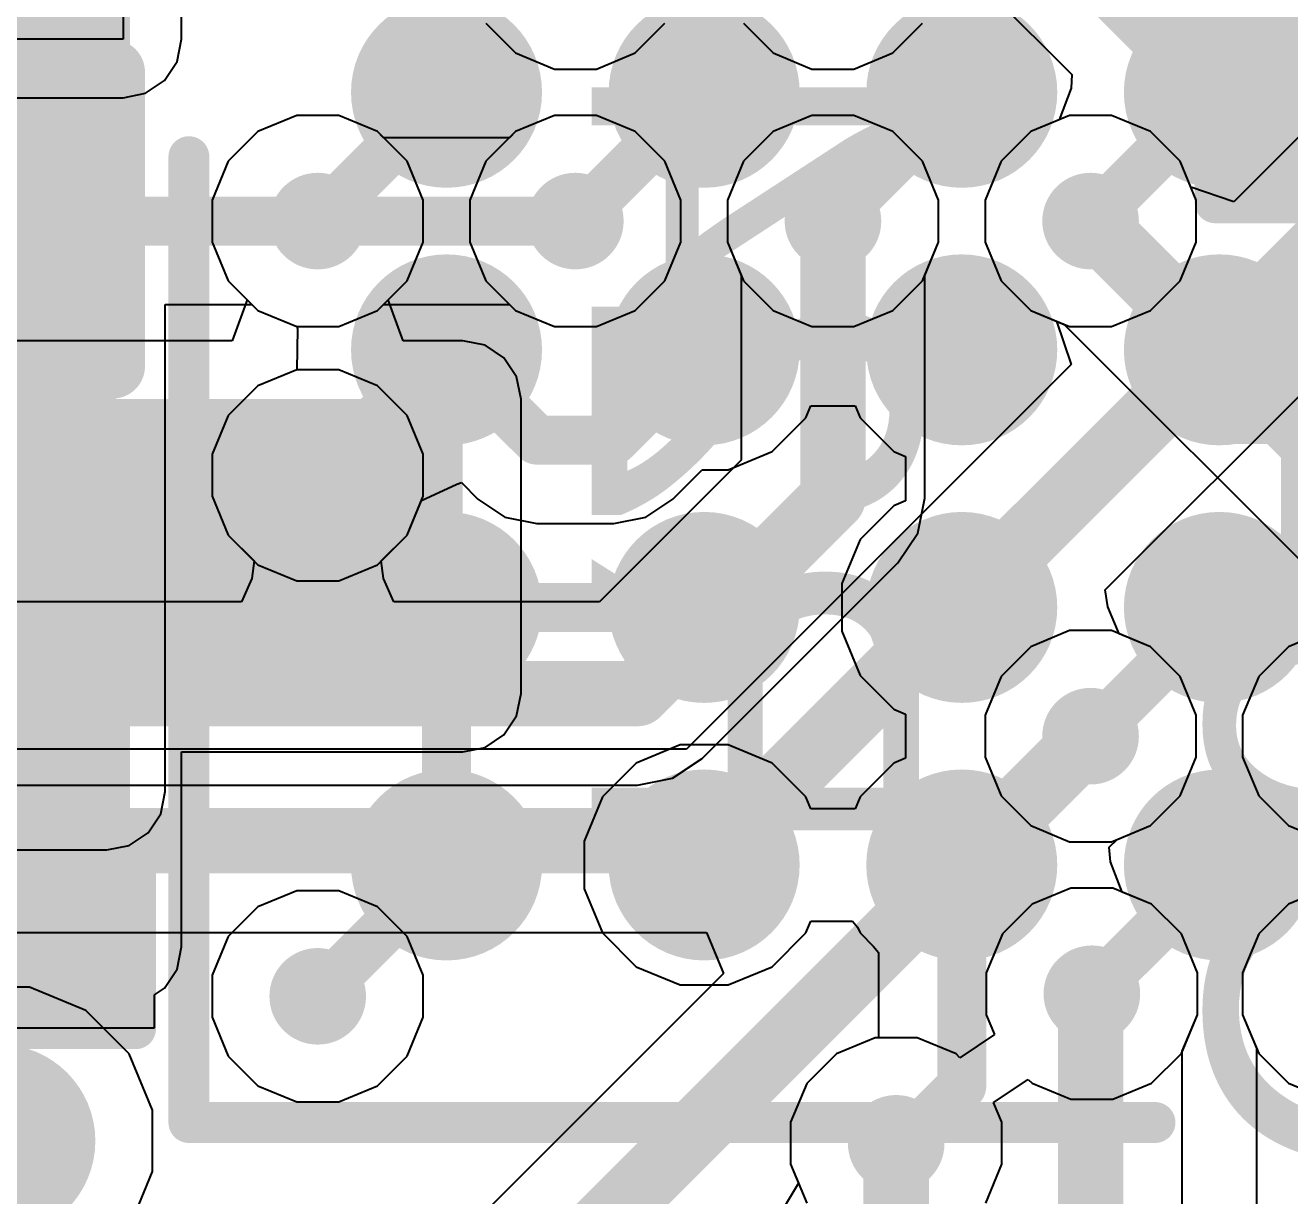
# Model space of a CAD drawing. Header units: inches. Extents: x 0 to 5376, y 0 to 5416.
# Drawn here: x 27.852 to 31.778, y 19.37 to 23.005 of the extents above; entities that cross this region are included whole.
import ezdxf

# ---------------------------------------------------------------- set-up
doc = ezdxf.new("R2010")
doc.units = ezdxf.units.IN
for name, color, linetype in [('Bottom Layer', 5, 'Continuous'), ('Bottom Overlay', 54, 'Continuous'), ('Bottom Paste', 16, 'Continuous'), ('Bottom Solder', 6, 'Continuous'), ('Layer 1', 16, 'Continuous'), ('Layer 2', 76, 'Continuous'), ('Top Layer', 1, 'Continuous'), ('Top Overlay', 2, 'Continuous'), ('Top Paste', 8, 'Continuous'), ('Top Solder', 216, 'Continuous'), ('Via Holes', 16, 'Continuous')]:
    doc.layers.add(name, color=color, linetype=linetype)
doc.styles.add('Arial', font='', dxfattribs={"height": 0.2})
doc.styles.get('Arial').set_extended_font_data('Arial')

msp = doc.modelspace()

# ---------------------------------------------------------------- hatches: boundary and pattern name
at = {"layer": 'Bottom Layer'}
for points in [[(31.6357, 23.0001), (32.2707, 23.0001), (32.2707, 22.5429), (31.6357, 22.5429)], [(28.156, 21.8442), (25.1842, 21.8442), (25.1842, 20.1426), (28.156, 20.1426)], [(27.8892, 20.9296), (29.21, 20.9296), (29.21, 21.8442), (27.8892, 21.8442)], [(28.075, 21.3386), (28.075, 20.0686), (25.265, 20.0686), (25.265, 21.3386)]]:
    msp.add_hatch(color=5, dxfattribs=at).paths.add_polyline_path(points)
h = msp.add_hatch(color=5, dxfattribs=at)
edge = h.paths.add_edge_path()
edge.add_arc((28.7598, 22.3972), 0.15, 0, 360)
h = msp.add_hatch(color=5, dxfattribs=at)
edge = h.paths.add_edge_path()
edge.add_arc((29.5598, 22.3972), 0.15, 0, 360)
h = msp.add_hatch(color=5, dxfattribs=at)
edge = h.paths.add_edge_path()
edge.add_arc((30.3598, 22.3972), 0.15, 0, 360)
h = msp.add_hatch(color=5, dxfattribs=at)
edge = h.paths.add_edge_path()
edge.add_arc((31.1598, 22.3972), 0.15, 0, 360)
h = msp.add_hatch(color=5, dxfattribs=at)
edge = h.paths.add_edge_path()
edge.add_arc((28.7598, 21.6076), 0.15, 0, 360)
h = msp.add_hatch(color=5, dxfattribs=at)
edge = h.paths.add_edge_path()
edge.add_arc((31.1598, 20.7972), 0.15, 0, 360)
h = msp.add_hatch(color=5, dxfattribs=at)
edge = h.paths.add_edge_path()
edge.add_arc((31.1638, 19.9972), 0.15, 0, 360)
h = msp.add_hatch(color=5, dxfattribs=at)
edge = h.paths.add_edge_path()
edge.add_arc((28.7598, 19.9892), 0.15, 0, 360)
h = msp.add_hatch(color=5, dxfattribs=at)
edge = h.paths.add_edge_path()
edge.add_arc((27.7693, 19.5401), 0.3, 0, 360)
h = msp.add_hatch(color=5, dxfattribs=at)
edge = h.paths.add_edge_path()
edge.add_arc((30.5562, 19.5326), 0.15, 0, 360)
at = {"layer": 'Bottom Paste'}
for points in [[(31.6357, 23.0001), (32.2707, 23.0001), (32.2707, 22.5429), (31.6357, 22.5429)], [(28.075, 21.3386), (28.075, 20.0686), (25.265, 20.0686), (25.265, 21.3386)]]:
    msp.add_hatch(color=16, dxfattribs=at).paths.add_polyline_path(points)
at = {"layer": 'Bottom Solder'}
for points in [[(28.1766, 24.3822), (28.1766, 22.909), (25.1634, 22.909), (25.1634, 24.3822)], [(31.5757, 23.0601), (32.3307, 23.0601), (32.3307, 22.4829), (31.5757, 22.4829)], [(28.1766, 21.4402), (28.1766, 19.967), (25.1634, 19.967), (25.1634, 21.4402)]]:
    msp.add_hatch(color=6, dxfattribs=at).paths.add_polyline_path(points)
at = {"layer": 'Layer 1'}
h = msp.add_hatch(color=16, dxfattribs=at)
edge = h.paths.add_edge_path()
edge.add_arc((28.7598, 22.3972), 0.15, 0, 360)
h = msp.add_hatch(color=16, dxfattribs=at)
edge = h.paths.add_edge_path()
edge.add_arc((29.5598, 22.3972), 0.15, 0, 360)
h = msp.add_hatch(color=16, dxfattribs=at)
edge = h.paths.add_edge_path()
edge.add_arc((30.3598, 22.3972), 0.15, 0, 360)
h = msp.add_hatch(color=16, dxfattribs=at)
edge = h.paths.add_edge_path()
edge.add_arc((31.1598, 22.3972), 0.15, 0, 360)
h = msp.add_hatch(color=16, dxfattribs=at)
edge = h.paths.add_edge_path()
edge.add_arc((28.7598, 21.6076), 0.15, 0, 360)
h = msp.add_hatch(color=16, dxfattribs=at)
edge = h.paths.add_edge_path()
edge.add_arc((31.1598, 20.7972), 0.15, 0, 360)
h = msp.add_hatch(color=16, dxfattribs=at)
edge = h.paths.add_edge_path()
edge.add_arc((31.1638, 19.9972), 0.15, 0, 360)
h = msp.add_hatch(color=16, dxfattribs=at)
edge = h.paths.add_edge_path()
edge.add_arc((28.7598, 19.9892), 0.15, 0, 360)
h = msp.add_hatch(color=16, dxfattribs=at)
edge = h.paths.add_edge_path()
edge.add_arc((27.7693, 19.5401), 0.3, 0, 360)
h = msp.add_hatch(color=16, dxfattribs=at)
edge = h.paths.add_edge_path()
edge.add_arc((30.5562, 19.5326), 0.15, 0, 360)
at = {"layer": 'Layer 2'}
h = msp.add_hatch(color=76, dxfattribs=at)
edge = h.paths.add_edge_path()
edge.add_arc((28.7598, 22.3972), 0.15, 0, 360)
h = msp.add_hatch(color=76, dxfattribs=at)
edge = h.paths.add_edge_path()
edge.add_arc((29.5598, 22.3972), 0.15, 0, 360)
h = msp.add_hatch(color=76, dxfattribs=at)
edge = h.paths.add_edge_path()
edge.add_arc((30.3598, 22.3972), 0.15, 0, 360)
h = msp.add_hatch(color=76, dxfattribs=at)
edge = h.paths.add_edge_path()
edge.add_arc((31.1598, 22.3972), 0.15, 0, 360)
h = msp.add_hatch(color=76, dxfattribs=at)
edge = h.paths.add_edge_path()
edge.add_arc((28.7598, 21.6076), 0.15, 0, 360)
h = msp.add_hatch(color=76, dxfattribs=at)
edge = h.paths.add_edge_path()
edge.add_arc((31.1598, 20.7972), 0.15, 0, 360)
h = msp.add_hatch(color=76, dxfattribs=at)
edge = h.paths.add_edge_path()
edge.add_arc((31.1638, 19.9972), 0.15, 0, 360)
h = msp.add_hatch(color=76, dxfattribs=at)
edge = h.paths.add_edge_path()
edge.add_arc((28.7598, 19.9892), 0.15, 0, 360)
h = msp.add_hatch(color=76, dxfattribs=at)
edge = h.paths.add_edge_path()
edge.add_arc((27.7693, 19.5401), 0.3, 0, 360)
h = msp.add_hatch(color=76, dxfattribs=at)
edge = h.paths.add_edge_path()
edge.add_arc((30.5562, 19.5326), 0.15, 0, 360)
at = {"layer": 'Top Layer'}
h = msp.add_hatch(color=1, dxfattribs=at)
edge = h.paths.add_edge_path()
edge.add_arc((29.1598, 22.7972), 0.195, 0, 360)
h = msp.add_hatch(color=1, dxfattribs=at)
edge = h.paths.add_edge_path()
edge.add_arc((29.9598, 22.7972), 0.195, 0, 360)
h = msp.add_hatch(color=1, dxfattribs=at)
edge = h.paths.add_edge_path()
edge.add_arc((30.7598, 22.7972), 0.195, 0, 360)
h = msp.add_hatch(color=1, dxfattribs=at)
edge = h.paths.add_edge_path()
edge.add_arc((31.5598, 22.7972), 0.195, 0, 360)
for points in [[(28.1052, 22.8604), (27.521, 22.8604), (27.521, 20.625), (28.1052, 20.625)], [(27.5622, 22.7032), (27.9622, 22.7032), (27.9622, 22.1032), (27.5622, 22.1032)], [(28.1052, 21.4632), (23.965, 21.4632), (23.965, 20.625), (28.1052, 20.625)], [(28.1051, 20.9173), (27.4701, 20.9173), (27.4701, 21.3745), (28.1051, 21.3745)], [(28.1051, 19.9775), (27.4701, 19.9775), (27.4701, 20.4347), (28.1051, 20.4347)]]:
    msp.add_hatch(color=1, dxfattribs=at).paths.add_polyline_path(points)
h = msp.add_hatch(color=1, dxfattribs=at)
edge = h.paths.add_edge_path()
edge.add_arc((28.7598, 22.3972), 0.15, 0, 360)
h = msp.add_hatch(color=1, dxfattribs=at)
edge = h.paths.add_edge_path()
edge.add_arc((29.5598, 22.3972), 0.15, 0, 360)
h = msp.add_hatch(color=1, dxfattribs=at)
edge = h.paths.add_edge_path()
edge.add_arc((30.3598, 22.3972), 0.15, 0, 360)
h = msp.add_hatch(color=1, dxfattribs=at)
edge = h.paths.add_edge_path()
edge.add_arc((31.1598, 22.3972), 0.15, 0, 360)
h = msp.add_hatch(color=1, dxfattribs=at)
edge = h.paths.add_edge_path()
edge.add_arc((29.1598, 21.9972), 0.195, 0, 360)
h = msp.add_hatch(color=1, dxfattribs=at)
edge = h.paths.add_edge_path()
edge.add_arc((29.9598, 21.9972), 0.195, 0, 360)
h = msp.add_hatch(color=1, dxfattribs=at)
edge = h.paths.add_edge_path()
edge.add_arc((30.7598, 21.9972), 0.195, 0, 360)
h = msp.add_hatch(color=1, dxfattribs=at)
edge = h.paths.add_edge_path()
edge.add_arc((31.5598, 21.9972), 0.195, 0, 360)
h = msp.add_hatch(color=1, dxfattribs=at)
edge = h.paths.add_edge_path()
edge.add_arc((28.7598, 21.6076), 0.15, 0, 360)
h = msp.add_hatch(color=1, dxfattribs=at)
edge = h.paths.add_edge_path()
edge.add_arc((29.1598, 21.1972), 0.195, 0, 360)
h = msp.add_hatch(color=1, dxfattribs=at)
edge = h.paths.add_edge_path()
edge.add_arc((29.9598, 21.1972), 0.195, 0, 360)
h = msp.add_hatch(color=1, dxfattribs=at)
edge = h.paths.add_edge_path()
edge.add_arc((30.7598, 21.1972), 0.195, 0, 360)
h = msp.add_hatch(color=1, dxfattribs=at)
edge = h.paths.add_edge_path()
edge.add_arc((31.5598, 21.1972), 0.195, 0, 360)
h = msp.add_hatch(color=1, dxfattribs=at)
edge = h.paths.add_edge_path()
edge.add_arc((31.1598, 20.7972), 0.15, 0, 360)
h = msp.add_hatch(color=1, dxfattribs=at)
edge = h.paths.add_edge_path()
edge.add_arc((29.1598, 20.3972), 0.195, 0, 360)
h = msp.add_hatch(color=1, dxfattribs=at)
edge = h.paths.add_edge_path()
edge.add_arc((29.9598, 20.3972), 0.195, 0, 360)
h = msp.add_hatch(color=1, dxfattribs=at)
edge = h.paths.add_edge_path()
edge.add_arc((30.7598, 20.3972), 0.195, 0, 360)
h = msp.add_hatch(color=1, dxfattribs=at)
edge = h.paths.add_edge_path()
edge.add_arc((31.5598, 20.3972), 0.195, 0, 360)
h = msp.add_hatch(color=1, dxfattribs=at)
edge = h.paths.add_edge_path()
edge.add_arc((31.1638, 19.9972), 0.15, 0, 360)
h = msp.add_hatch(color=1, dxfattribs=at)
edge = h.paths.add_edge_path()
edge.add_arc((28.7598, 19.9892), 0.15, 0, 360)
h = msp.add_hatch(color=1, dxfattribs=at)
edge = h.paths.add_edge_path()
edge.add_arc((27.7693, 19.5401), 0.3, 0, 360)
h = msp.add_hatch(color=1, dxfattribs=at)
edge = h.paths.add_edge_path()
edge.add_arc((30.5562, 19.5326), 0.15, 0, 360)
at = {"layer": 'Top Paste'}
h = msp.add_hatch(color=8, dxfattribs=at)
edge = h.paths.add_edge_path()
edge.add_arc((29.1598, 22.7972), 0.195, 0, 360)
h = msp.add_hatch(color=8, dxfattribs=at)
edge = h.paths.add_edge_path()
edge.add_arc((29.9598, 22.7972), 0.195, 0, 360)
h = msp.add_hatch(color=8, dxfattribs=at)
edge = h.paths.add_edge_path()
edge.add_arc((30.7598, 22.7972), 0.195, 0, 360)
h = msp.add_hatch(color=8, dxfattribs=at)
edge = h.paths.add_edge_path()
edge.add_arc((31.5598, 22.7972), 0.195, 0, 360)
for points in [[(27.5622, 22.7032), (27.9622, 22.7032), (27.9622, 22.1032), (27.5622, 22.1032)], [(28.1051, 20.9173), (27.4701, 20.9173), (27.4701, 21.3745), (28.1051, 21.3745)], [(28.1051, 19.9775), (27.4701, 19.9775), (27.4701, 20.4347), (28.1051, 20.4347)]]:
    msp.add_hatch(color=8, dxfattribs=at).paths.add_polyline_path(points)
h = msp.add_hatch(color=8, dxfattribs=at)
edge = h.paths.add_edge_path()
edge.add_arc((29.1598, 21.9972), 0.195, 0, 360)
h = msp.add_hatch(color=8, dxfattribs=at)
edge = h.paths.add_edge_path()
edge.add_arc((29.9598, 21.9972), 0.195, 0, 360)
h = msp.add_hatch(color=8, dxfattribs=at)
edge = h.paths.add_edge_path()
edge.add_arc((30.7598, 21.9972), 0.195, 0, 360)
h = msp.add_hatch(color=8, dxfattribs=at)
edge = h.paths.add_edge_path()
edge.add_arc((31.5598, 21.9972), 0.195, 0, 360)
h = msp.add_hatch(color=8, dxfattribs=at)
edge = h.paths.add_edge_path()
edge.add_arc((29.1598, 21.1972), 0.195, 0, 360)
h = msp.add_hatch(color=8, dxfattribs=at)
edge = h.paths.add_edge_path()
edge.add_arc((29.9598, 21.1972), 0.195, 0, 360)
h = msp.add_hatch(color=8, dxfattribs=at)
edge = h.paths.add_edge_path()
edge.add_arc((30.7598, 21.1972), 0.195, 0, 360)
h = msp.add_hatch(color=8, dxfattribs=at)
edge = h.paths.add_edge_path()
edge.add_arc((31.5598, 21.1972), 0.195, 0, 360)
h = msp.add_hatch(color=8, dxfattribs=at)
edge = h.paths.add_edge_path()
edge.add_arc((29.1598, 20.3972), 0.195, 0, 360)
h = msp.add_hatch(color=8, dxfattribs=at)
edge = h.paths.add_edge_path()
edge.add_arc((29.9598, 20.3972), 0.195, 0, 360)
h = msp.add_hatch(color=8, dxfattribs=at)
edge = h.paths.add_edge_path()
edge.add_arc((30.7598, 20.3972), 0.195, 0, 360)
h = msp.add_hatch(color=8, dxfattribs=at)
edge = h.paths.add_edge_path()
edge.add_arc((31.5598, 20.3972), 0.195, 0, 360)
at = {"layer": 'Top Solder'}
h = msp.add_hatch(color=216, dxfattribs=at)
edge = h.paths.add_edge_path()
edge.add_arc((29.1598, 22.7972), 0.2966, 0, 360)
h = msp.add_hatch(color=216, dxfattribs=at)
edge = h.paths.add_edge_path()
edge.add_arc((29.9598, 22.7972), 0.2966, 0, 360)
h = msp.add_hatch(color=216, dxfattribs=at)
edge = h.paths.add_edge_path()
edge.add_arc((30.7598, 22.7972), 0.2966, 0, 360)
h = msp.add_hatch(color=216, dxfattribs=at)
edge = h.paths.add_edge_path()
edge.add_arc((31.5598, 22.7972), 0.2966, 0, 360)
for points in [[(27.4606, 22.8048), (28.0638, 22.8048), (28.0638, 22.0016), (27.4606, 22.0016)], [(28.1651, 20.8573), (27.4101, 20.8573), (27.4101, 21.4345), (28.1651, 21.4345)], [(28.1651, 19.9175), (27.4101, 19.9175), (27.4101, 20.4947), (28.1651, 20.4947)]]:
    msp.add_hatch(color=216, dxfattribs=at).paths.add_polyline_path(points)
h = msp.add_hatch(color=216, dxfattribs=at)
edge = h.paths.add_edge_path()
edge.add_arc((29.1598, 21.9972), 0.2966, 0, 360)
h = msp.add_hatch(color=216, dxfattribs=at)
edge = h.paths.add_edge_path()
edge.add_arc((29.9598, 21.9972), 0.2966, 0, 360)
h = msp.add_hatch(color=216, dxfattribs=at)
edge = h.paths.add_edge_path()
edge.add_arc((30.7598, 21.9972), 0.2966, 0, 360)
h = msp.add_hatch(color=216, dxfattribs=at)
edge = h.paths.add_edge_path()
edge.add_arc((31.5598, 21.9972), 0.2966, 0, 360)
h = msp.add_hatch(color=216, dxfattribs=at)
edge = h.paths.add_edge_path()
edge.add_arc((29.1598, 21.1972), 0.2966, 0, 360)
h = msp.add_hatch(color=216, dxfattribs=at)
edge = h.paths.add_edge_path()
edge.add_arc((29.9598, 21.1972), 0.2966, 0, 360)
h = msp.add_hatch(color=216, dxfattribs=at)
edge = h.paths.add_edge_path()
edge.add_arc((30.7598, 21.1972), 0.2966, 0, 360)
h = msp.add_hatch(color=216, dxfattribs=at)
edge = h.paths.add_edge_path()
edge.add_arc((31.5598, 21.1972), 0.2966, 0, 360)
h = msp.add_hatch(color=216, dxfattribs=at)
edge = h.paths.add_edge_path()
edge.add_arc((29.1598, 20.3972), 0.2966, 0, 360)
h = msp.add_hatch(color=216, dxfattribs=at)
edge = h.paths.add_edge_path()
edge.add_arc((29.9598, 20.3972), 0.2966, 0, 360)
h = msp.add_hatch(color=216, dxfattribs=at)
edge = h.paths.add_edge_path()
edge.add_arc((30.7598, 20.3972), 0.2966, 0, 360)
h = msp.add_hatch(color=216, dxfattribs=at)
edge = h.paths.add_edge_path()
edge.add_arc((31.5598, 20.3972), 0.2966, 0, 360)
at = {"layer": 'Via Holes'}
h = msp.add_hatch(color=7, dxfattribs=at)
edge = h.paths.add_edge_path()
edge.add_arc((28.7598, 22.3972), 0.1, 0, 360)
h = msp.add_hatch(color=7, dxfattribs=at)
edge = h.paths.add_edge_path()
edge.add_arc((29.5598, 22.3972), 0.1, 0, 360)
h = msp.add_hatch(color=7, dxfattribs=at)
edge = h.paths.add_edge_path()
edge.add_arc((30.3598, 22.3972), 0.1, 0, 360)
h = msp.add_hatch(color=7, dxfattribs=at)
edge = h.paths.add_edge_path()
edge.add_arc((31.1598, 22.3972), 0.1, 0, 360)
h = msp.add_hatch(color=7, dxfattribs=at)
edge = h.paths.add_edge_path()
edge.add_arc((28.7598, 21.6076), 0.1, 0, 360)
h = msp.add_hatch(color=7, dxfattribs=at)
edge = h.paths.add_edge_path()
edge.add_arc((31.1598, 20.7972), 0.1, 0, 360)
h = msp.add_hatch(color=7, dxfattribs=at)
edge = h.paths.add_edge_path()
edge.add_arc((28.7598, 19.9892), 0.1, 0, 360)
h = msp.add_hatch(color=7, dxfattribs=at)
edge = h.paths.add_edge_path()
edge.add_arc((31.1638, 19.9972), 0.1, 0, 360)
h = msp.add_hatch(color=7, dxfattribs=at)
edge = h.paths.add_edge_path()
edge.add_arc((27.7693, 19.5401), 0.15, 0, 360)
h = msp.add_hatch(color=7, dxfattribs=at)
edge = h.paths.add_edge_path()
edge.add_arc((30.5562, 19.5326), 0.1, 0, 360)

# ---------------------------------------------------------------- linework, layer by layer
at = {"layer": 'Bottom Layer'}
for p, q in [((28.156, 24.7144), (28.156, 22.9618)), ((28.3373, 22.9618), (28.3373, 24.5331)), ((30.0819, 23.0115), (30.1741, 22.9193)), ((30.5455, 22.9193), (30.6377, 23.0115)), ((28.156, 22.9618), (25.0318, 22.9618)), ((28.3235, 22.8924), (28.3373, 22.9618)), ((28.2842, 22.8336), (28.3235, 22.8924)), ((30.1741, 22.9193), (30.2946, 22.8694)), ((30.425, 22.8694), (30.5455, 22.9193)), ((30.2946, 22.8694), (30.425, 22.8694)), ((28.2254, 22.7943), (28.2842, 22.8336)), ((25.0318, 22.7805), (28.156, 22.7805)), ((28.156, 22.7805), (28.2254, 22.7943)), ((28.6946, 22.725), (28.5741, 22.6751)), ((28.825, 22.725), (28.6946, 22.725)), ((28.9455, 22.6751), (28.825, 22.725)), ((29.4946, 22.725), (29.3741, 22.6751)), ((29.625, 22.725), (29.4946, 22.725)), ((29.7455, 22.6751), (29.625, 22.725)), ((30.2946, 22.725), (30.1741, 22.6751)), ((30.425, 22.725), (30.2946, 22.725)), ((30.5455, 22.6751), (30.425, 22.725)), ((31.0946, 22.725), (30.9741, 22.6751)), ((31.225, 22.725), (31.0946, 22.725)), ((31.3455, 22.6751), (31.225, 22.725)), ((28.5741, 22.6751), (28.4819, 22.5829)), ((29.0377, 22.5829), (28.9455, 22.6751)), ((29.3741, 22.6751), (29.2819, 22.5829)), ((29.8377, 22.5829), (29.7455, 22.6751)), ((30.1741, 22.6751), (30.0819, 22.5829)), ((30.6377, 22.5829), (30.5455, 22.6751)), ((30.9741, 22.6751), (30.8819, 22.5829)), ((31.4377, 22.5829), (31.3455, 22.6751)), ((28.4819, 22.5829), (28.432, 22.4624)), ((29.0876, 22.4624), (29.0377, 22.5829)), ((29.2819, 22.5829), (29.232, 22.4624)), ((29.8876, 22.4624), (29.8377, 22.5829)), ((30.0819, 22.5829), (30.032, 22.4624)), ((30.6876, 22.4624), (30.6377, 22.5829)), ((30.8819, 22.5829), (30.832, 22.4624)), ((31.4876, 22.4624), (31.4377, 22.5829)), ((28.432, 22.4624), (28.432, 22.332)), ((29.0876, 22.332), (29.0876, 22.4624)), ((29.232, 22.4624), (29.232, 22.332)), ((29.8876, 22.332), (29.8876, 22.4624)), ((30.032, 22.4624), (30.032, 22.332)), ((30.6876, 22.332), (30.6876, 22.4624)), ((30.832, 22.4624), (30.832, 22.332)), ((31.4876, 22.332), (31.4876, 22.4624)), ((28.432, 22.332), (28.4819, 22.2115)), ((29.0377, 22.2115), (29.0876, 22.332)), ((29.232, 22.332), (29.2819, 22.2115)), ((29.8377, 22.2115), (29.8876, 22.332)), ((30.032, 22.332), (30.0819, 22.2115)), ((30.6377, 22.2115), (30.6876, 22.332)), ((30.832, 22.332), (30.8819, 22.2115)), ((31.4377, 22.2115), (31.4876, 22.332)), ((28.4819, 22.2115), (28.5409, 22.1525)), ((28.9787, 22.1525), (29.0377, 22.2115)), ((29.2819, 22.2115), (29.3741, 22.1193)), ((29.7455, 22.1193), (29.8377, 22.2115)), ((30.0819, 22.2115), (30.1741, 22.1193)), ((30.5455, 22.1193), (30.6377, 22.2115)), ((30.8819, 22.2115), (30.9741, 22.1193)), ((31.3455, 22.1193), (31.4377, 22.2115)), ((28.5409, 22.1525), (28.494, 22.0255)), ((29.0256, 22.0255), (28.9787, 22.1525)), ((29.3741, 22.1193), (29.4946, 22.0694)), ((29.625, 22.0694), (29.7455, 22.1193)), ((30.1741, 22.1193), (30.2946, 22.0694)), ((30.425, 22.0694), (30.5455, 22.1193)), ((30.9741, 22.1193), (31.0946, 22.0694)), ((31.225, 22.0694), (31.3455, 22.1193)), ((29.4946, 22.0694), (29.625, 22.0694)), ((30.2946, 22.0694), (30.425, 22.0694)), ((31.0946, 22.0694), (31.225, 22.0694)), ((27.8892, 22.0255), (25.1842, 22.0255)), ((28.494, 22.0255), (27.8892, 22.0255)), ((27.8892, 22.0255), (27.8892, 22.0255)), ((29.21, 22.0255), (29.0256, 22.0255)), ((29.2794, 22.0117), (29.21, 22.0255)), ((29.3382, 21.9724), (29.2794, 22.0117)), ((29.3775, 21.9136), (29.3382, 21.9724)), ((29.3913, 21.8442), (29.3775, 21.9136)), ((29.3913, 20.9296), (29.3913, 21.8442)), ((31.0946, 21.125), (30.9741, 21.0751)), ((31.225, 21.125), (31.0946, 21.125)), ((31.3455, 21.0751), (31.225, 21.125)), ((30.9741, 21.0751), (30.8819, 20.9829)), ((31.4377, 20.9829), (31.3455, 21.0751)), ((30.8819, 20.9829), (30.832, 20.8624)), ((31.4876, 20.8624), (31.4377, 20.9829)), ((29.3775, 20.8602), (29.3913, 20.9296)), ((29.3382, 20.8014), (29.3775, 20.8602)), ((30.832, 20.8624), (30.832, 20.732)), ((31.4876, 20.732), (31.4876, 20.8624)), ((29.2794, 20.7621), (29.3382, 20.8014)), ((28.3373, 20.1426), (28.3373, 20.7483)), ((28.3373, 20.7483), (29.21, 20.7483)), ((29.21, 20.7483), (29.2794, 20.7621)), ((30.832, 20.732), (30.8819, 20.6115)), ((31.4377, 20.6115), (31.4876, 20.732)), ((30.8819, 20.6115), (30.9741, 20.5193)), ((31.3455, 20.5193), (31.4377, 20.6115)), ((30.9741, 20.5193), (31.0946, 20.4694)), ((31.225, 20.4694), (31.3455, 20.5193)), ((31.0946, 20.4694), (31.225, 20.4694)), ((31.0986, 20.325), (30.9781, 20.2751)), ((31.229, 20.325), (31.0986, 20.325)), ((31.3495, 20.2751), (31.229, 20.325)), ((31.8946, 20.325), (31.7741, 20.2751)), ((30.9781, 20.2751), (30.8859, 20.1829)), ((31.4417, 20.1829), (31.3495, 20.2751)), ((31.7741, 20.2751), (31.6819, 20.1829)), ((30.8859, 20.1829), (30.836, 20.0624)), ((31.4916, 20.0624), (31.4417, 20.1829)), ((31.6819, 20.1829), (31.632, 20.0624)), ((28.3235, 20.0732), (28.3373, 20.1426)), ((28.2842, 20.0144), (28.3235, 20.0732)), ((30.836, 20.0624), (30.836, 19.932)), ((31.4916, 19.932), (31.4916, 20.0624)), ((31.632, 20.0624), (31.632, 19.932)), ((28.2528, 19.9934), (28.2842, 20.0144)), ((28.2528, 19.8908), (28.2528, 19.9934)), ((30.836, 19.932), (30.8615, 19.8705)), ((31.4417, 19.8115), (31.4916, 19.932)), ((31.632, 19.932), (31.6819, 19.8115)), ((25.0872, 19.8908), (28.2528, 19.8908)), ((30.8615, 19.8705), (30.7538, 19.7986)), ((30.491, 19.8604), (30.3705, 19.8105)), ((30.6214, 19.8604), (30.491, 19.8604)), ((30.7419, 19.8105), (30.6214, 19.8604)), ((30.3705, 19.8105), (30.2783, 19.7183)), ((30.7538, 19.7986), (30.7419, 19.8105)), ((31.3495, 19.7193), (31.4417, 19.8115)), ((31.6819, 19.8115), (31.7741, 19.7193)), ((30.2783, 19.7183), (30.2284, 19.5978)), ((30.8585, 19.6593), (30.9662, 19.7312)), ((30.9662, 19.7312), (30.9781, 19.7193)), ((30.9781, 19.7193), (31.0986, 19.6694)), ((31.229, 19.6694), (31.3495, 19.7193)), ((31.7741, 19.7193), (31.8946, 19.6694)), ((30.884, 19.5978), (30.8585, 19.6593)), ((31.0986, 19.6694), (31.229, 19.6694)), ((30.2284, 19.5978), (30.2284, 19.4674)), ((30.884, 19.4674), (30.884, 19.5978)), ((30.2284, 19.4674), (30.2783, 19.3469)), ((30.8341, 19.3469), (30.884, 19.4674))]:
    msp.add_line(p, q, dxfattribs=at)
at = {"layer": 'Bottom Overlay', "const_width": 0.127}
for points in [[(31.5468, 22.454), (31.5468, 22.962)], [(28.07, 21.6546), (28.07, 22.6946)], [(31.5468, 22.454), (32.3596, 22.454)]]:
    msp.add_lwpolyline(points, dxfattribs=at)
at = {"layer": 'Bottom Overlay', "const_width": 0.0635}
for points in [[(31.515, 22.962, 1), (31.5785, 22.962, 1)], [(28.0382, 22.6946, 1), (28.1017, 22.6946, 1)], [(31.515, 22.454, 1), (31.5785, 22.454, 1)], [(31.515, 22.454, 1), (31.5785, 22.454, 1)], [(28.0382, 21.6546, 1), (28.1017, 21.6546, 1)]]:
    msp.add_lwpolyline(points, format="xyb", close=True, dxfattribs=at)
at = {"layer": 'Layer 1'}
for p, q in [((32.5462, 23.3986), (31.6049, 22.4574)), ((30.0819, 23.0115), (30.1741, 22.9193)), ((30.5455, 22.9193), (30.6377, 23.0115)), ((30.1741, 22.9193), (30.2946, 22.8694)), ((30.425, 22.8694), (30.5455, 22.9193)), ((30.2946, 22.8694), (30.425, 22.8694)), ((28.6946, 22.725), (28.5741, 22.6751)), ((28.825, 22.725), (28.6946, 22.725)), ((28.9455, 22.6751), (28.825, 22.725)), ((29.4946, 22.725), (29.3741, 22.6751)), ((29.625, 22.725), (29.4946, 22.725)), ((29.7455, 22.6751), (29.625, 22.725)), ((30.2946, 22.725), (30.1741, 22.6751)), ((30.425, 22.725), (30.2946, 22.725)), ((30.5455, 22.6751), (30.425, 22.725)), ((31.0946, 22.725), (30.9741, 22.6751)), ((31.225, 22.725), (31.0946, 22.725)), ((31.3455, 22.6751), (31.225, 22.725)), ((28.5741, 22.6751), (28.4819, 22.5829)), ((28.9644, 22.6562), (28.9455, 22.6751)), ((29.3552, 22.6562), (28.9644, 22.6562)), ((29.3741, 22.6751), (29.3552, 22.6562)), ((29.8377, 22.5829), (29.7455, 22.6751)), ((30.1741, 22.6751), (30.0819, 22.5829)), ((30.6377, 22.5829), (30.5455, 22.6751)), ((30.9741, 22.6751), (30.8819, 22.5829)), ((31.4377, 22.5829), (31.3455, 22.6751)), ((28.4819, 22.5829), (28.432, 22.4624)), ((29.8876, 22.4624), (29.8377, 22.5829)), ((30.0819, 22.5829), (30.032, 22.4624)), ((30.6876, 22.4624), (30.6377, 22.5829)), ((30.8819, 22.5829), (30.832, 22.4624)), ((31.4708, 22.5029), (31.4377, 22.5829)), ((31.6049, 22.4574), (31.4708, 22.5029)), ((28.432, 22.4624), (28.432, 22.332)), ((29.8876, 22.332), (29.8876, 22.4624)), ((30.032, 22.4624), (30.032, 22.332)), ((30.6876, 22.332), (30.6876, 22.4624)), ((30.832, 22.4624), (30.832, 22.332)), ((31.2053, 21.252), (32.305, 22.3517)), ((28.432, 22.332), (28.4819, 22.2115)), ((29.8377, 22.2115), (29.8876, 22.332)), ((30.032, 22.332), (30.0819, 22.2115)), ((30.6377, 22.2115), (30.6876, 22.332)), ((30.832, 22.332), (30.8819, 22.2115)), ((28.4819, 22.2115), (28.5741, 22.1193)), ((29.7455, 22.1193), (29.8377, 22.2115)), ((30.0819, 22.2115), (30.1741, 22.1193)), ((30.5455, 22.1193), (30.6377, 22.2115)), ((30.8819, 22.2115), (30.9741, 22.1193)), ((28.5741, 22.1193), (28.6946, 22.0694)), ((28.825, 22.0694), (28.9455, 22.1193)), ((28.9455, 22.1193), (28.9644, 22.1382)), ((28.9644, 22.1382), (29.3552, 22.1382)), ((29.3552, 22.1382), (29.3741, 22.1193)), ((29.3741, 22.1193), (29.4946, 22.0694)), ((29.625, 22.0694), (29.7455, 22.1193)), ((30.1741, 22.1193), (30.2946, 22.0694)), ((30.425, 22.0694), (30.5455, 22.1193)), ((30.9741, 22.1193), (31.0541, 22.0862)), ((28.6946, 22.0694), (28.825, 22.0694)), ((29.4946, 22.0694), (29.625, 22.0694)), ((30.2946, 22.0694), (30.425, 22.0694)), ((31.0541, 22.0862), (31.0996, 21.9521)), ((31.0996, 21.9521), (30.5526, 21.405)), ((28.6946, 21.9354), (28.5741, 21.8855)), ((28.825, 21.9354), (28.6946, 21.9354)), ((28.9455, 21.8855), (28.825, 21.9354)), ((28.5741, 21.8855), (28.4819, 21.7933)), ((29.0377, 21.7933), (28.9455, 21.8855)), ((28.4819, 21.7933), (28.432, 21.6728)), ((29.0876, 21.6728), (29.0377, 21.7933)), ((28.432, 21.6728), (28.432, 21.5424)), ((29.0876, 21.5424), (29.0876, 21.6728)), ((28.432, 21.5424), (28.4819, 21.4219)), ((29.0377, 21.4219), (29.0876, 21.5424)), ((28.4819, 21.4219), (28.5741, 21.3297)), ((28.9455, 21.3297), (29.0377, 21.4219)), ((30.5526, 21.405), (29.9048, 20.7573)), ((30.5526, 21.405), (30.5526, 21.405)), ((28.5741, 21.3297), (28.6946, 21.2798)), ((28.825, 21.2798), (28.9455, 21.3297)), ((28.6946, 21.2798), (28.825, 21.2798)), ((31.2135, 21.1993), (31.2053, 21.252)), ((31.2483, 21.1154), (31.2135, 21.1993)), ((31.3455, 21.0751), (31.2483, 21.1154)), ((31.4377, 20.9829), (31.3455, 21.0751)), ((31.4876, 20.8624), (31.4377, 20.9829)), ((31.4876, 20.732), (31.4876, 20.8624)), ((29.9048, 20.7573), (3.3692, 20.7573)), ((31.4377, 20.6115), (31.4876, 20.732)), ((31.3455, 20.5193), (31.4377, 20.6115)), ((31.2419, 20.4764), (31.3455, 20.5193)), ((31.2175, 20.452), (31.2419, 20.4764)), ((31.2216, 20.4069), (31.2175, 20.452)), ((31.258, 20.313), (31.2216, 20.4069)), ((31.3495, 20.2751), (31.258, 20.313)), ((31.8946, 20.325), (31.7741, 20.2751)), ((31.4417, 20.1829), (31.3495, 20.2751)), ((31.7741, 20.2751), (31.6819, 20.1829)), ((3.2512, 20.1875), (29.9676, 20.1875)), ((29.9676, 20.1875), (30.0202, 20.0605)), ((31.4916, 20.0624), (31.4417, 20.1829)), ((31.6819, 20.1829), (31.632, 20.0624)), ((30.0202, 20.0605), (29.0914, 19.1317)), ((31.4916, 19.932), (31.4916, 20.0624)), ((31.632, 20.0624), (31.632, 19.932)), ((31.4447, 19.8187), (31.4916, 19.932)), ((31.632, 19.932), (31.6749, 19.8284)), ((31.4447, 18.5234), (31.4447, 19.8187)), ((31.6749, 19.8284), (31.6749, 16.7236))]:
    msp.add_line(p, q, dxfattribs=at)
for points, const_width in [([(30.754, 21.2036), (32.7476, 23.1972)], 0.2032), ([(28.7598, 22.3972), (29.5598, 22.3972)], 0.1524), ([(30.0228, 20.4724), (30.754, 21.2036)], 0.2032), ([(30.7334, 20.3708), (31.1598, 20.7972)], 0.2032), ([(3.2512, 20.4724), (30.0228, 20.4724)], 0.2032), ([(29.2094, 18.8468), (30.7334, 20.3708)], 0.2032), ([(31.1598, 19.9932), (31.1638, 19.9972)], 0.2032), ([(31.1598, 18.5234), (31.1598, 19.9932)], 0.2032), ([(30.5562, 18.9104), (30.5562, 19.5326)], 0.2032)]:
    msp.add_lwpolyline(points, dxfattribs=dict(at, const_width=const_width))
for points, const_width in [([(28.7217, 22.3972, 1), (28.7979, 22.3972, 1)], 0.0762), ([(29.5217, 22.3972, 1), (29.5979, 22.3972, 1)], 0.0762), ([(30.7032, 21.2036, 1), (30.8048, 21.2036, 1)], 0.1016), ([(30.7032, 21.2036, 1), (30.8048, 21.2036, 1)], 0.1016), ([(31.109, 20.7972, 1), (31.2106, 20.7972, 1)], 0.1016), ([(29.972, 20.4724, 1), (30.0736, 20.4724, 1)], 0.1016), ([(29.972, 20.4724, 1), (30.0736, 20.4724, 1)], 0.1016), ([(30.6826, 20.3708, 1), (30.7842, 20.3708, 1)], 0.1016), ([(30.6826, 20.3708, 1), (30.7842, 20.3708, 1)], 0.1016), ([(31.109, 19.9932, 1), (31.2106, 19.9932, 1)], 0.1016), ([(31.109, 19.9932, 1), (31.2106, 19.9932, 1)], 0.1016), ([(31.113, 19.9972, 1), (31.2146, 19.9972, 1)], 0.1016), ([(30.5054, 19.5326, 1), (30.607, 19.5326, 1)], 0.1016)]:
    msp.add_lwpolyline(points, format="xyb", close=True, dxfattribs=dict(at, const_width=const_width))
at = {"layer": 'Layer 2'}
for p, q in [((30.8146, 23.1395), (31.1021, 22.852)), ((29.2819, 23.0115), (29.3741, 22.9193)), ((29.7455, 22.9193), (29.8377, 23.0115)), ((30.0819, 23.0115), (30.1741, 22.9193)), ((30.5455, 22.9193), (30.6377, 23.0115)), ((29.3741, 22.9193), (29.4946, 22.8694)), ((29.625, 22.8694), (29.7455, 22.9193)), ((30.1741, 22.9193), (30.2946, 22.8694)), ((30.425, 22.8694), (30.5455, 22.9193)), ((29.4946, 22.8694), (29.625, 22.8694)), ((30.2946, 22.8694), (30.425, 22.8694)), ((31.1021, 22.852), (31.0996, 22.81)), ((31.0996, 22.81), (31.0627, 22.7118)), ((28.6946, 22.725), (28.5741, 22.6751)), ((28.825, 22.725), (28.6946, 22.725)), ((28.9455, 22.6751), (28.825, 22.725)), ((29.4946, 22.725), (29.3741, 22.6751)), ((29.625, 22.725), (29.4946, 22.725)), ((29.7455, 22.6751), (29.625, 22.725)), ((30.2946, 22.725), (30.1741, 22.6751)), ((30.425, 22.725), (30.2946, 22.725)), ((30.5455, 22.6751), (30.425, 22.725)), ((31.0627, 22.7118), (30.9741, 22.6751)), ((28.5741, 22.6751), (28.4819, 22.5829)), ((29.0377, 22.5829), (28.9455, 22.6751)), ((29.3741, 22.6751), (29.2819, 22.5829)), ((29.8377, 22.5829), (29.7455, 22.6751)), ((30.1741, 22.6751), (30.0819, 22.5829)), ((30.6377, 22.5829), (30.5455, 22.6751)), ((30.9741, 22.6751), (30.8819, 22.5829)), ((28.4819, 22.5829), (28.432, 22.4624)), ((29.0876, 22.4624), (29.0377, 22.5829)), ((29.2819, 22.5829), (29.232, 22.4624)), ((29.8876, 22.4624), (29.8377, 22.5829)), ((30.0819, 22.5829), (30.032, 22.4624)), ((30.6876, 22.4624), (30.6377, 22.5829)), ((30.8819, 22.5829), (30.832, 22.4624)), ((28.432, 22.4624), (28.432, 22.332)), ((29.0876, 22.332), (29.0876, 22.4624)), ((29.232, 22.4624), (29.232, 22.332)), ((29.8876, 22.332), (29.8876, 22.4624)), ((30.032, 22.4624), (30.032, 22.332)), ((30.6876, 22.332), (30.6876, 22.4624)), ((30.832, 22.4624), (30.832, 22.332)), ((28.432, 22.332), (28.4819, 22.2115)), ((29.0377, 22.2115), (29.0876, 22.332)), ((29.232, 22.332), (29.2819, 22.2115)), ((29.8377, 22.2115), (29.8876, 22.332)), ((30.032, 22.332), (30.0749, 22.2284)), ((30.6447, 22.2284), (30.6876, 22.332)), ((30.832, 22.332), (30.8819, 22.2115)), ((30.0749, 22.2284), (30.0749, 21.6548)), ((30.6447, 21.5368), (30.6447, 22.2284)), ((28.4819, 22.2115), (28.5741, 22.1193)), ((28.9455, 22.1193), (29.0377, 22.2115)), ((29.2819, 22.2115), (29.3741, 22.1193)), ((29.7455, 22.1193), (29.8377, 22.2115)), ((30.8819, 22.2115), (30.9741, 22.1193)), ((28.5741, 22.1193), (28.6946, 22.0694)), ((28.825, 22.0694), (28.9455, 22.1193)), ((29.3741, 22.1193), (29.4946, 22.0694)), ((29.625, 22.0694), (29.7455, 22.1193)), ((30.9741, 22.1193), (31.0777, 22.0764)), ((28.6946, 22.0694), (28.825, 22.0694)), ((29.4946, 22.0694), (29.625, 22.0694)), ((31.0777, 22.0764), (31.9021, 21.252)), ((28.6946, 21.9354), (28.5741, 21.8855)), ((28.825, 21.9354), (28.6946, 21.9354)), ((28.9455, 21.8855), (28.825, 21.9354)), ((28.5741, 21.8855), (28.4819, 21.7933)), ((29.0377, 21.7933), (28.9455, 21.8855)), ((28.4819, 21.7933), (28.432, 21.6728)), ((29.0876, 21.6728), (29.0377, 21.7933)), ((28.432, 21.6728), (28.432, 21.5424)), ((29.0876, 21.5424), (29.0876, 21.6728)), ((30.0749, 21.6548), (29.6346, 21.2145)), ((28.432, 21.5424), (28.4819, 21.4219)), ((29.0377, 21.4219), (29.0876, 21.5424)), ((30.623, 21.4277), (30.6447, 21.5368)), ((28.4819, 21.4219), (28.5624, 21.3415)), ((28.9572, 21.3415), (29.0377, 21.4219)), ((30.5612, 21.3353), (30.623, 21.4277)), ((28.5624, 21.3415), (28.5552, 21.2866)), ((28.9644, 21.2866), (28.9572, 21.3415)), ((29.9541, 20.7282), (30.5612, 21.3353)), ((30.5612, 21.3353), (30.5612, 21.3353)), ((28.5552, 21.2866), (28.5234, 21.2145)), ((28.9962, 21.2145), (28.9644, 21.2866)), ((28.5234, 21.2145), (25.1714, 21.2145)), ((29.6346, 21.2145), (28.9962, 21.2145)), ((31.0946, 21.125), (30.9741, 21.0751)), ((31.225, 21.125), (31.0946, 21.125)), ((31.3455, 21.0751), (31.225, 21.125)), ((31.8627, 21.1118), (31.7741, 21.0751)), ((30.9741, 21.0751), (30.8819, 20.9829)), ((31.4377, 20.9829), (31.3455, 21.0751)), ((31.7741, 21.0751), (31.6819, 20.9829)), ((30.8819, 20.9829), (30.832, 20.8624)), ((31.4876, 20.8624), (31.4377, 20.9829)), ((31.6819, 20.9829), (31.632, 20.8624)), ((30.832, 20.8624), (30.832, 20.732)), ((31.4876, 20.732), (31.4876, 20.8624)), ((31.632, 20.8624), (31.632, 20.732)), ((30.832, 20.732), (30.8819, 20.6115)), ((31.4377, 20.6115), (31.4876, 20.732)), ((31.632, 20.732), (31.6819, 20.6115)), ((29.8617, 20.6664), (29.9541, 20.7282)), ((29.7526, 20.6447), (29.8617, 20.6664)), ((25.2894, 20.6447), (29.7526, 20.6447)), ((29.7526, 20.6447), (29.7526, 20.6447)), ((30.8819, 20.6115), (30.9741, 20.5193)), ((31.3455, 20.5193), (31.4377, 20.6115)), ((31.6819, 20.6115), (31.7741, 20.5193)), ((30.9741, 20.5193), (31.0946, 20.4694)), ((31.225, 20.4694), (31.3455, 20.5193)), ((31.7741, 20.5193), (31.8946, 20.4694)), ((31.0946, 20.4694), (31.225, 20.4694)), ((28.6946, 20.317), (28.5741, 20.2671)), ((28.825, 20.317), (28.6946, 20.317)), ((28.9455, 20.2671), (28.825, 20.317)), ((31.0986, 20.325), (30.9781, 20.2751)), ((31.229, 20.325), (31.0986, 20.325)), ((31.3495, 20.2751), (31.229, 20.325)), ((31.8946, 20.325), (31.7741, 20.2751)), ((28.5741, 20.2671), (28.4819, 20.1749)), ((29.0377, 20.1749), (28.9455, 20.2671)), ((30.9781, 20.2751), (30.8859, 20.1829)), ((31.4417, 20.1829), (31.3495, 20.2751)), ((31.7741, 20.2751), (31.6819, 20.1829)), ((30.8859, 20.1829), (30.836, 20.0624)), ((31.4916, 20.0624), (31.4417, 20.1829)), ((31.6819, 20.1829), (31.632, 20.0624)), ((28.4819, 20.1749), (28.432, 20.0544)), ((29.0876, 20.0544), (29.0377, 20.1749)), ((28.432, 20.0544), (28.432, 19.924)), ((29.0876, 19.924), (29.0876, 20.0544)), ((30.836, 20.0624), (30.836, 19.932)), ((31.4916, 19.932), (31.4916, 20.0624)), ((31.632, 20.0624), (31.632, 19.932)), ((27.8643, 20.0179), (27.6743, 20.0179)), ((28.0399, 19.9451), (27.8643, 20.0179)), ((28.1744, 19.8107), (28.0399, 19.9451)), ((28.432, 19.924), (28.4819, 19.8035)), ((29.0377, 19.8035), (29.0876, 19.924)), ((30.836, 19.932), (30.8615, 19.8705)), ((31.4417, 19.8115), (31.4916, 19.932)), ((31.632, 19.932), (31.6819, 19.8115)), ((30.8615, 19.8705), (30.7538, 19.7986)), ((30.491, 19.8604), (30.3705, 19.8105)), ((30.6214, 19.8604), (30.491, 19.8604)), ((30.7419, 19.8105), (30.6214, 19.8604)), ((28.2471, 19.6351), (28.1744, 19.8107)), ((28.4819, 19.8035), (28.5741, 19.7113)), ((28.9455, 19.7113), (29.0377, 19.8035)), ((30.3705, 19.8105), (30.2783, 19.7183)), ((30.7538, 19.7986), (30.7419, 19.8105)), ((31.3495, 19.7193), (31.4417, 19.8115)), ((31.6819, 19.8115), (31.7741, 19.7193)), ((28.5741, 19.7113), (28.6946, 19.6614)), ((28.825, 19.6614), (28.9455, 19.7113)), ((30.2783, 19.7183), (30.2284, 19.5978)), ((30.8585, 19.6593), (30.9662, 19.7312)), ((30.9662, 19.7312), (30.9781, 19.7193)), ((30.9781, 19.7193), (31.0986, 19.6694)), ((31.229, 19.6694), (31.3495, 19.7193)), ((31.7741, 19.7193), (31.8946, 19.6694)), ((28.2471, 19.445), (28.2471, 19.6351)), ((28.6946, 19.6614), (28.825, 19.6614)), ((30.884, 19.5978), (30.8585, 19.6593)), ((31.0986, 19.6694), (31.229, 19.6694)), ((30.2284, 19.5978), (30.2284, 19.4674)), ((30.884, 19.4674), (30.884, 19.5978)), ((28.1744, 19.2694), (28.2471, 19.445)), ((30.2284, 19.4674), (30.2783, 19.3469)), ((30.8341, 19.3469), (30.884, 19.4674))]:
    msp.add_line(p, q, dxfattribs=at)
at = {"layer": 'Layer 2', "const_width": 0.2032}
for points in [[(30.988, 23.369), (32.7598, 21.5972)], [(30.3598, 21.5368), (30.3598, 22.3972)], [(31.1598, 22.3972), (33.02, 20.537)], [(29.7526, 20.9296), (30.3598, 21.5368)], [(25.1714, 20.9296), (29.7526, 20.9296)]]:
    msp.add_lwpolyline(points, dxfattribs=at)
at = {"layer": 'Layer 2', "const_width": 0.1016}
for points in [[(30.309, 22.3972, 1), (30.4106, 22.3972, 1)], [(31.109, 22.3972, 1), (31.2106, 22.3972, 1)], [(30.309, 21.5368, 1), (30.4106, 21.5368, 1)], [(30.309, 21.5368, 1), (30.4106, 21.5368, 1)], [(29.7018, 20.9296, 1), (29.8034, 20.9296, 1)], [(29.7018, 20.9296, 1), (29.8034, 20.9296, 1)]]:
    msp.add_lwpolyline(points, format="xyb", close=True, dxfattribs=at)
at = {"layer": 'Top Layer'}
for p, q in [((28.2865, 20.625), (28.2865, 22.1382)), ((28.2865, 22.1382), (28.5552, 22.1382)), ((28.5552, 22.1382), (28.5741, 22.1193)), ((28.5741, 22.1193), (28.6946, 22.0694)), ((28.6946, 22.0694), (28.6967, 22.0624)), ((28.6967, 22.0624), (28.6946, 21.9354)), ((28.6946, 21.9354), (28.5741, 21.8855)), ((28.5741, 21.8855), (28.4819, 21.7933)), ((28.4819, 21.7933), (28.432, 21.6728)), ((30.2758, 21.786), (30.2911, 21.8228)), ((30.2911, 21.8228), (30.4285, 21.8228)), ((30.4285, 21.8228), (30.4438, 21.786)), ((30.171, 21.6812), (30.2758, 21.786)), ((30.4438, 21.786), (30.5486, 21.6812)), ((30.034, 21.6244), (30.171, 21.6812)), ((30.5486, 21.6812), (30.5854, 21.6659)), ((28.432, 21.6728), (28.432, 21.5424)), ((30.5854, 21.6659), (30.5854, 21.5285)), ((29.8627, 21.5339), (29.9532, 21.6244)), ((29.9532, 21.6244), (30.034, 21.6244)), ((29.0821, 21.5291), (29.1913, 21.5795)), ((29.1913, 21.5795), (29.206, 21.5848)), ((29.206, 21.5848), (29.2569, 21.5339)), ((28.432, 21.5424), (28.4819, 21.4219)), ((29.0377, 21.4219), (29.0821, 21.5291)), ((29.2569, 21.5339), (29.3409, 21.4777)), ((29.7787, 21.4777), (29.8627, 21.5339)), ((30.5854, 21.5285), (30.5486, 21.5132)), ((30.5486, 21.5132), (30.4438, 21.4084)), ((29.3409, 21.4777), (29.44, 21.458)), ((29.44, 21.458), (29.6796, 21.458)), ((29.6796, 21.458), (29.7787, 21.4777)), ((28.4819, 21.4219), (28.5741, 21.3297)), ((28.9455, 21.3297), (29.0377, 21.4219)), ((30.4438, 21.4084), (30.387, 21.2714)), ((28.5741, 21.3297), (28.6946, 21.2798)), ((28.825, 21.2798), (28.9455, 21.3297)), ((28.6946, 21.2798), (28.825, 21.2798)), ((30.387, 21.2714), (30.387, 21.123)), ((30.387, 21.123), (30.4438, 20.986)), ((30.4438, 20.986), (30.5486, 20.8812)), ((30.5486, 20.8812), (30.5854, 20.8659)), ((30.5854, 20.8659), (30.5854, 20.7285)), ((29.8856, 20.77), (29.7486, 20.7132)), ((30.034, 20.77), (29.8856, 20.77)), ((30.171, 20.7132), (30.034, 20.77)), ((29.7486, 20.7132), (29.6438, 20.6084)), ((30.2758, 20.6084), (30.171, 20.7132)), ((30.5486, 20.7132), (30.4438, 20.6084)), ((30.5854, 20.7285), (30.5486, 20.7132)), ((28.2727, 20.5556), (28.2865, 20.625)), ((29.6438, 20.6084), (29.587, 20.4714)), ((30.2911, 20.5716), (30.2758, 20.6084)), ((30.4438, 20.6084), (30.4285, 20.5716)), ((28.2334, 20.4968), (28.2727, 20.5556)), ((30.4285, 20.5716), (30.2911, 20.5716)), ((28.1746, 20.4575), (28.2334, 20.4968)), ((28.1052, 20.4437), (28.1746, 20.4575)), ((29.587, 20.4714), (29.587, 20.323)), ((23.965, 20.4437), (28.1052, 20.4437)), ((29.587, 20.323), (29.6438, 20.186)), ((30.2758, 20.186), (30.2911, 20.2228)), ((30.2911, 20.2228), (30.4207, 20.2228)), ((30.4207, 20.2228), (30.4364, 20.2038)), ((29.6438, 20.186), (29.7486, 20.0812)), ((30.171, 20.0812), (30.2758, 20.186)), ((30.4364, 20.2038), (30.4438, 20.186)), ((30.4438, 20.186), (30.4855, 20.1443)), ((30.4855, 20.1443), (30.5008, 20.1257)), ((30.5008, 20.1257), (30.5008, 19.8604)), ((29.7486, 20.0812), (29.8856, 20.0244)), ((30.034, 20.0244), (30.171, 20.0812)), ((29.8856, 20.0244), (30.034, 20.0244)), ((30.491, 19.8604), (30.3705, 19.8105)), ((30.5008, 19.8604), (30.491, 19.8604)), ((30.3705, 19.8105), (30.2783, 19.7183)), ((30.2783, 19.7183), (30.2284, 19.5978)), ((30.2284, 19.5978), (30.2284, 19.4674)), ((30.2284, 19.4674), (30.2525, 19.4093)), ((30.2525, 19.4093), (30.177, 19.2823))]:
    msp.add_line(p, q, dxfattribs=at)
at = {"layer": 'Top Layer', "const_width": 0.1524}
for points in [[(28.7598, 22.3972), (29.1598, 22.7972)], [(29.5598, 22.3972), (29.9598, 22.7972)], [(30.3598, 22.3972), (30.7598, 22.7972)], [(31.1598, 22.3972), (31.5598, 22.7972)], [(27.7682, 22.3972), (28.7598, 22.3972)], [(28.765, 21.6076), (29.1546, 21.9972)], [(29.1546, 21.9972), (29.1598, 21.9972)], [(29.1598, 21.9972), (29.44, 21.717)], [(29.6796, 21.717), (29.9598, 21.9972)], [(29.44, 21.717), (29.6796, 21.717)], [(28.7598, 21.6076), (28.765, 21.6076)], [(29.1598, 20.3972), (29.1598, 21.1972)], [(29.1598, 21.1972), (29.9598, 21.1972)], [(31.1598, 20.7972), (31.5598, 21.1972)], [(28.7598, 19.9932), (29.1598, 20.3932)], [(29.1598, 20.3932), (29.1598, 20.3972)], [(30.7598, 19.7108), (30.7598, 20.3972)], [(31.1638, 19.9992), (31.5598, 20.3952)], [(31.5598, 20.3952), (31.5598, 20.3972)], [(28.7598, 19.9892), (28.7598, 19.9932)], [(31.1638, 19.9972), (31.1638, 19.9992)], [(30.5816, 19.5326), (30.7598, 19.7108)], [(30.5562, 19.5326), (30.5816, 19.5326)]]:
    msp.add_lwpolyline(points, dxfattribs=at)
at = {"layer": 'Top Layer', "const_width": 0.0762}
for points in [[(29.1217, 22.7972, 1), (29.1979, 22.7972, 1)], [(29.9217, 22.7972, 1), (29.9979, 22.7972, 1)], [(30.7217, 22.7972, 1), (30.7979, 22.7972, 1)], [(31.5217, 22.7972, 1), (31.5979, 22.7972, 1)], [(28.7217, 22.3972, 1), (28.7979, 22.3972, 1)], [(28.7217, 22.3972, 1), (28.7979, 22.3972, 1)], [(29.5217, 22.3972, 1), (29.5979, 22.3972, 1)], [(30.3217, 22.3972, 1), (30.3979, 22.3972, 1)], [(31.1217, 22.3972, 1), (31.1979, 22.3972, 1)], [(29.1165, 21.9972, 1), (29.1927, 21.9972, 1)], [(29.1165, 21.9972, 1), (29.1927, 21.9972, 1)], [(29.1217, 21.9972, 1), (29.1979, 21.9972, 1)], [(29.1217, 21.9972, 1), (29.1979, 21.9972, 1)], [(29.9217, 21.9972, 1), (29.9979, 21.9972, 1)], [(29.4019, 21.717, 1), (29.4781, 21.717, 1)], [(29.4019, 21.717, 1), (29.4781, 21.717, 1)], [(29.6415, 21.717, 1), (29.7177, 21.717, 1)], [(29.6415, 21.717, 1), (29.7177, 21.717, 1)], [(28.7217, 21.6076, 1), (28.7979, 21.6076, 1)], [(28.7269, 21.6076, 1), (28.8031, 21.6076, 1)], [(28.7269, 21.6076, 1), (28.8031, 21.6076, 1)], [(29.1217, 21.1972, 1), (29.1979, 21.1972, 1)], [(29.1217, 21.1972, 1), (29.1979, 21.1972, 1)], [(29.9217, 21.1972, 1), (29.9979, 21.1972, 1)], [(31.5217, 21.1972, 1), (31.5979, 21.1972, 1)], [(31.1217, 20.7972, 1), (31.1979, 20.7972, 1)], [(29.1217, 20.3972, 1), (29.1979, 20.3972, 1)], [(29.1217, 20.3972, 1), (29.1979, 20.3972, 1)], [(29.1217, 20.3932, 1), (29.1979, 20.3932, 1)], [(29.1217, 20.3932, 1), (29.1979, 20.3932, 1)], [(30.7217, 20.3972, 1), (30.7979, 20.3972, 1)], [(31.5217, 20.3972, 1), (31.5979, 20.3972, 1)], [(31.5217, 20.3952, 1), (31.5979, 20.3952, 1)], [(31.5217, 20.3952, 1), (31.5979, 20.3952, 1)], [(28.7217, 19.9932, 1), (28.7979, 19.9932, 1)], [(28.7217, 19.9932, 1), (28.7979, 19.9932, 1)], [(28.7217, 19.9892, 1), (28.7979, 19.9892, 1)], [(31.1257, 19.9992, 1), (31.2019, 19.9992, 1)], [(31.1257, 19.9992, 1), (31.2019, 19.9992, 1)], [(31.1257, 19.9972, 1), (31.2019, 19.9972, 1)], [(30.7217, 19.7108, 1), (30.7979, 19.7108, 1)], [(30.7217, 19.7108, 1), (30.7979, 19.7108, 1)], [(30.5181, 19.5326, 1), (30.5943, 19.5326, 1)], [(30.5435, 19.5326, 1), (30.6197, 19.5326, 1)], [(30.5435, 19.5326, 1), (30.6197, 19.5326, 1)]]:
    msp.add_lwpolyline(points, format="xyb", close=True, dxfattribs=at)
at = {"layer": 'Top Overlay'}
for points, const_width in [([(27.1074, 22.8604), (28.1234, 22.8604)], 0.2), ([(28.1234, 21.946), (28.1234, 22.8604)], 0.2), ([(28.3598, 19.5972), (28.3598, 22.5972)], 0.127), ([(27.1074, 21.946), (28.1234, 21.946)], 0.2), ([(27.3812, 21.4634), (28.194, 21.4634)], 0.127), ([(28.194, 20.9554), (28.194, 21.4634)], 0.127), ([(28.194, 19.8886), (28.194, 20.3966)], 0.127), ([(27.3812, 19.8886), (28.194, 19.8886)], 0.127), ([(28.3598, 19.5972), (31.3598, 19.5972)], 0.127)]:
    msp.add_lwpolyline(points, dxfattribs=dict(at, const_width=const_width))
for points, const_width in [([(28.0734, 22.8604, 1), (28.1734, 22.8604, 1)], 0.1), ([(28.0734, 22.8604, 1), (28.1734, 22.8604, 1)], 0.1), ([(28.328, 22.5972, 1), (28.3915, 22.5972, 1)], 0.0635), ([(28.0734, 21.946, 1), (28.1734, 21.946, 1)], 0.1), ([(28.0734, 21.946, 1), (28.1734, 21.946, 1)], 0.1), ([(28.1623, 21.4634, 1), (28.2258, 21.4634, 1)], 0.0635), ([(28.1623, 21.4634, 1), (28.2258, 21.4634, 1)], 0.0635), ([(28.1623, 20.9554, 1), (28.2258, 20.9554, 1)], 0.0635), ([(28.1623, 20.3966, 1), (28.2258, 20.3966, 1)], 0.0635), ([(28.1623, 19.8886, 1), (28.2258, 19.8886, 1)], 0.0635), ([(28.1623, 19.8886, 1), (28.2258, 19.8886, 1)], 0.0635), ([(28.328, 19.5972, 1), (28.3915, 19.5972, 1)], 0.0635), ([(28.328, 19.5972, 1), (28.3915, 19.5972, 1)], 0.0635), ([(31.3281, 19.5972, 1), (31.3916, 19.5972, 1)], 0.0635)]:
    msp.add_lwpolyline(points, format="xyb", close=True, dxfattribs=dict(at, const_width=const_width))

# ---------------------------------------------------------------- texts
at = {"layer": 'Bottom Overlay', "style": 'Arial', "text_generation_flag": 2}
for s, p in [('R24', (29.6107, 20.3882)), ('C64', (31.5216, 19.3976))]:
    msp.add_text(s, height=1.016, rotation=270, dxfattribs=at).set_placement(p)

doc.saveas('drawing.dxf')
